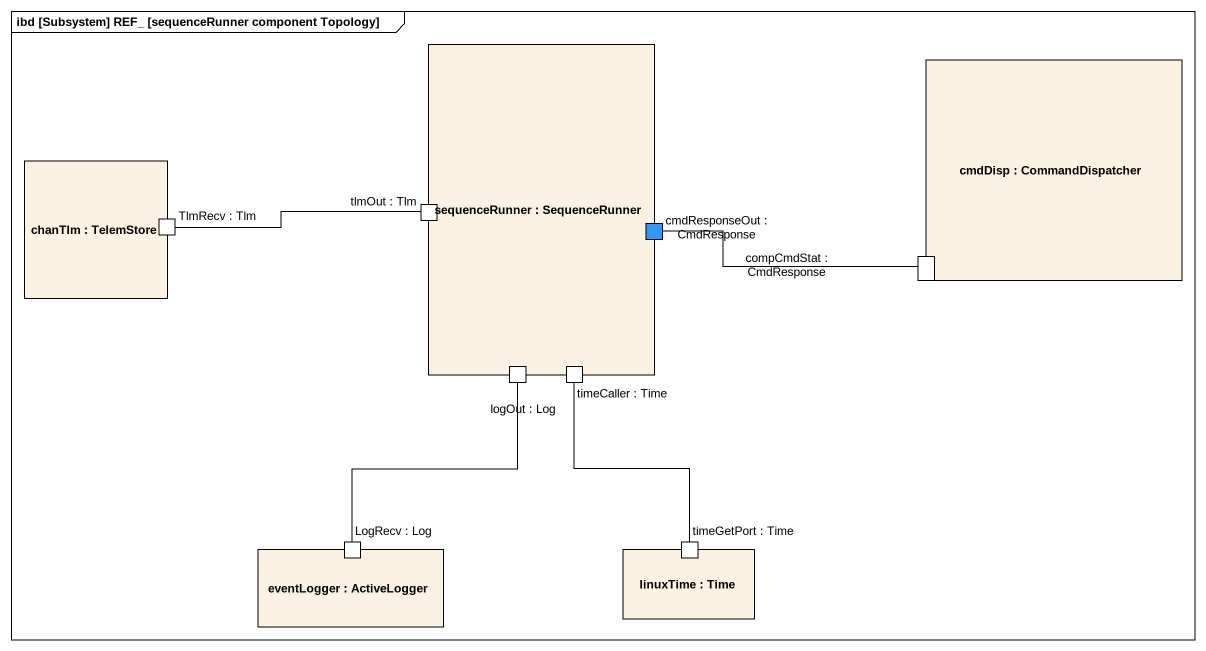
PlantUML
@startuml
mainframe ibd [Subsystem] REF_ [sequenceRunner component Topology]
rectangle "sequenceRunner : SequenceRunner" as sequenceRunner {
  port "tlmOut : Tlm" as tlmOut_Tlm
  port "cmdResponseOut : CmdResponse" as cmdResponseOut_CmdResponse #3399FF
  port "logOut : Log" as logOut_Log
  port "timeCaller : Time" as timeCaller_Time
}
rectangle "cmdDisp : CommandDispatcher" as cmdDisp {
  port "compCmdStat : CmdResponse" as compCmdStat_CmdResponse
}
rectangle "chanTlm : TelemStore" as chanTlm {
  port "TlmRecv : Tlm" as TlmRecv_Tlm
}
rectangle "eventLogger : ActiveLogger" as eventLogger {
  port "LogRecv : Log" as LogRecv_Log
}
rectangle "linuxTime : Time" as linuxTime {
  port "timeGetPort : Time" as timeGetPort_Time
}
tlmOut_Tlm -left- TlmRecv_Tlm
cmdResponseOut_CmdResponse -right- compCmdStat_CmdResponse
logOut_Log -- LogRecv_Log
timeCaller_Time -- timeGetPort_Time
@enduml
